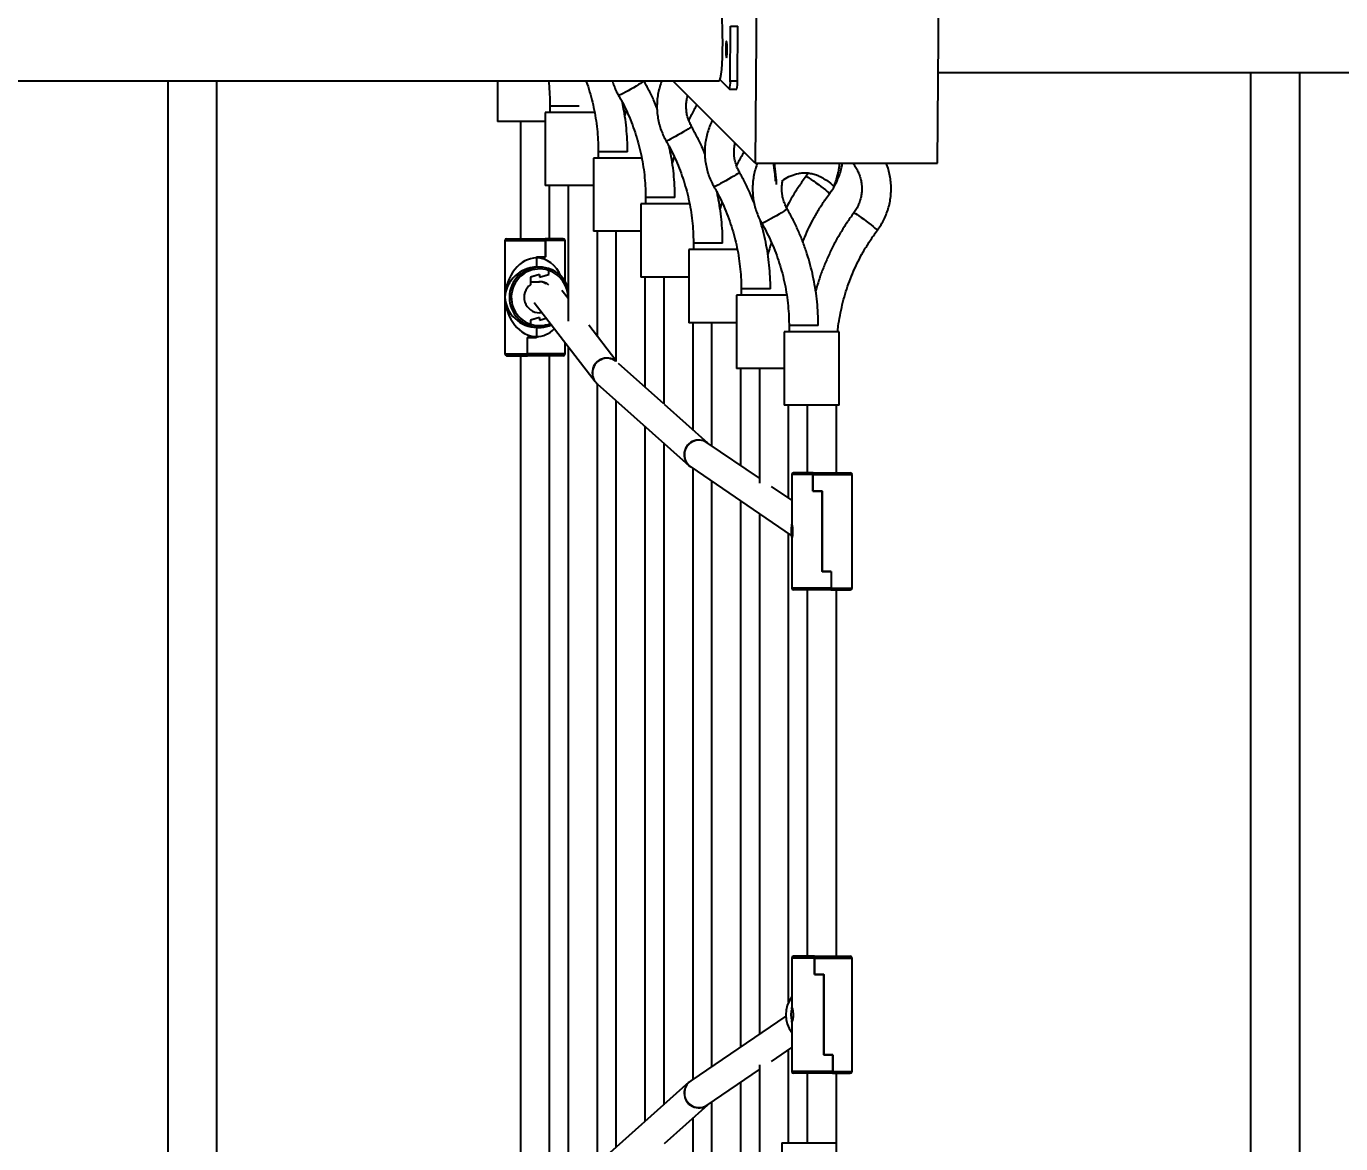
# Model space of a CAD drawing. Header units: millimetres. Extents: x -5052 to 3913, y -2721 to 2583.
# Drawn here: x 942 to 1661, y -195 to 416 of the extents above; entities that cross this region are included whole.
import ezdxf

# ---------------------------------------------------------------- set-up
doc = ezdxf.new("R2010")
doc.units = ezdxf.units.MM
for name, color, linetype in [('DIKOM_ОБЪЕКТ', 7, 'Continuous'), ('DIKOM_РАЗМЕР_ЗОНА', 7, 'Continuous'), ('DIKOM_РАЗМЕР_ОБЪЕКТА', 7, 'Continuous')]:
    doc.layers.add(name, color=color, linetype=linetype)
doc.styles.add('style1', font='arial.ttf', dxfattribs={"width": 0.8})
doc.dimstyles.new('1-50', dxfattribs={"dimtxt": 300, "dimasz": 200, "dimexe": 100, "dimexo": 0, "dimgap": 100, "dimtad": 1, "dimdec": 0, "dimtxsty": 'style1', "dimcen": 0, "dimclrd": 7, "dimclre": 7, "dimadec": 1, "dimazin": 2, "dimtfac": 1, "dimtdec": 0, "dimtmove": 0, "dimatfit": 3, "dimfxl": 0, "dimlwd": 25, "dimlwe": 18, "dimarcsym": 0})

# ---------------------------------------------------------------- blocks, each defined once
blk = doc.blocks.new('*D2')
at = {"layer": 'Defpoints', "color": 0, "transparency": 16777216}
for p in [(455.84, 1082.67), (2412.71, -630.26), (3072.2, -630.26)]:
    blk.add_point(p, dxfattribs=at)
at = {"layer": 'DIKOM_РАЗМЕР_ОБЪЕКТА', "color": 7, "lineweight": 18, "transparency": 16777216}
for p, q in [((455.84, 1082.67), (3172.2, 1082.67)), ((2412.71, -630.26), (3172.2, -630.26))]:
    blk.add_line(p, q, dxfattribs=at)
at = {"layer": 'DIKOM_РАЗМЕР_ОБЪЕКТА', "color": 7, "lineweight": 25, "transparency": 16777216}
blk.add_line((3072.2, 882.67), (3072.2, -430.26), dxfattribs=at)
at = {"layer": 'DIKOM_РАЗМЕР_ОБЪЕКТА', "color": 7, "transparency": 16777216}
for points in [[(3038.87, 882.67), (3105.54, 882.67), (3072.2, 1082.67)], [(3038.87, -430.26), (3105.54, -430.26), (3072.2, -630.26)]]:
    blk.add_solid(points, dxfattribs=at)
at = {"layer": 'DIKOM_РАЗМЕР_ОБЪЕКТА', "color": 0, "transparency": 16777216, "insert": (2819.03, 226.21), "char_height": 300, "attachment_point": 5, "rotation": 90, "style": 'style1'}
blk.add_mtext('1700', dxfattribs=at)
blk = doc.blocks.new('*D3')
at = {"layer": 'Defpoints', "color": 0, "transparency": 16777216}
for p in [(-4246.91, 762.04), (3912.71, 255.47), (3912.71, -2621.25)]:
    blk.add_point(p, dxfattribs=at)
at = {"layer": 'DIKOM_РАЗМЕР_ЗОНА', "color": 7, "lineweight": 18, "transparency": 16777216}
for p, q in [((-4246.91, 762.04), (-4246.91, -2721.25)), ((3912.71, 255.47), (3912.71, -2721.25))]:
    blk.add_line(p, q, dxfattribs=at)
at = {"layer": 'DIKOM_РАЗМЕР_ЗОНА', "color": 7, "lineweight": 25, "transparency": 16777216}
blk.add_line((-4046.91, -2621.25), (3712.71, -2621.25), dxfattribs=at)
at = {"layer": 'DIKOM_РАЗМЕР_ЗОНА', "color": 7, "transparency": 16777216}
for points in [[(-4046.91, -2587.91), (-4046.91, -2654.58), (-4246.91, -2621.25)], [(3712.71, -2587.91), (3712.71, -2654.58), (3912.71, -2621.25)]]:
    blk.add_solid(points, dxfattribs=at)
at = {"layer": 'DIKOM_РАЗМЕР_ЗОНА', "color": 0, "transparency": 16777216, "insert": (-167.1, -2368.08), "char_height": 300, "attachment_point": 5, "style": 'style1'}
blk.add_mtext('8160', dxfattribs=at)

msp = doc.modelspace()

# ---------------------------------------------------------------- linework, layer by layer
at = {"layer": 'DIKOM_ОБЪЕКТ'}
for p, q in [((1341.49, 440.96), (1340.73, 341.34)), ((1440.35, 341.34), (1441.11, 440.96)), ((1327.03, 386.3), (1327.26, 416.19)), ((1327.26, 416.19), (1331.24, 416.19)), ((1331.01, 386.3), (1331.24, 416.19)), ((1440.73, 390.87), (1638.53, 390.87)), ((1611.63, 390.87), (1611.63, -376.13)), ((1638.53, 390.87), (1911.63, 390.87)), ((1638.53, -376.13), (1638.53, 390.87)), ((746.35, 386.37), (1046.35, 386.37)), ((1019.45, 386.37), (1019.45, -371.63)), ((1046.35, 386.37), (1321.06, 386.37)), ((1046.35, -371.63), (1046.35, 386.37)), ((1199.71, 386.37), (1199.71, 364.08)), ((1340.73, 341.34), (1295.7, 386.37)), ((1321.47, 386.88), (1326.56, 381.76)), ((1326.59, 381.74), (1330.58, 381.74)), ((1327.03, 386.3), (1331.01, 386.3)), ((1225.86, 369.08), (1225.86, 329.08)), ((1252.94, 369.08), (1225.86, 369.08)), ((1228.44, 372.54), (1228.44, 369.08)), ((1244.44, 372.54), (1228.44, 372.54)), ((1270.14, 370.26), (1269.32, 367.44)), ((1225.86, 364.08), (1199.71, 364.08)), ((1212.25, 364.08), (1212.25, 300)), ((1254.87, 347.54), (1254.87, 344.08)), ((1270.87, 347.54), (1254.87, 347.54)), ((1252.17, 344.08), (1252.17, 304.08)), ((1278.69, 344.08), (1252.17, 344.08)), ((1296.35, 345), (1295.31, 341.52)), ((1340.73, 341.34), (1440.35, 341.34)), ((1351.46, 337.53), (1351.22, 337.75)), ((1252.17, 329.08), (1225.86, 329.08)), ((1228.25, 300), (1228.25, 329.08)), ((1238.4, 329.08), (1238.4, 255.03)), ((1278.17, 319.08), (1278.17, 279.08)), ((1304.89, 319.08), (1278.17, 319.08)), ((1280.76, 322.54), (1280.76, 319.08)), ((1296.76, 322.54), (1280.76, 322.54)), ((1322.51, 319.98), (1321.44, 316.43)), ((1339.6, 320.74), (1339.78, 321.21)), ((1278.17, 304.08), (1252.17, 304.08)), ((1254.4, 246.55), (1254.4, 304.08)), ((1264.54, 304.08), (1264.54, 232.87)), ((1203.75, 299), (1203.75, 237)), ((1203.75, 299), (1225.92, 299)), ((1204.75, 300), (1225.87, 300)), ((1225.97, 300), (1225.87, 300)), ((1225.92, 299), (1225.92, 290.1)), ((1235.75, 300), (1225.97, 300)), ((1226.02, 290), (1226.02, 299)), ((1236.75, 299), (1226.02, 299)), ((1236.75, 276.69), (1236.75, 299)), ((1306.88, 297.54), (1306.88, 294.08)), ((1322.88, 297.54), (1306.88, 297.54)), ((1221.06, 290.1), (1225.92, 290.1)), ((1221.06, 289.5), (1221.06, 290.1)), ((1221.06, 290), (1221.06, 289.5)), ((1221.06, 290), (1226.02, 290)), ((1225.86, 290), (1225.86, 290.1)), ((1304.3, 294.08), (1304.3, 254.08)), ((1331.04, 294.08), (1304.3, 294.08)), ((1216.32, 283.73), (1216.81, 283.73)), ((1217.05, 283.81), (1216.58, 283.81)), ((1216.58, 283.73), (1216.58, 283.81)), ((1217.05, 283.8), (1217.05, 283.81)), ((1222.79, 280.5), (1217.79, 279)), ((1222.79, 280.5), (1217.89, 279.03)), ((1221.31, 284.5), (1221.32, 284.5)), ((1221.79, 284.5), (1221.32, 284.5)), ((1221.79, 284.5), (1222.29, 284.5)), ((1221.8, 284.5), (1222.3, 284.5)), ((1222.74, 284.5), (1222.3, 284.5)), ((1222.79, 280.5), (1222.79, 279)), ((1222.79, 279), (1227.78, 280.5)), ((1222.79, 279), (1227.68, 280.47)), ((1227.73, 283.73), (1227.64, 283.73)), ((1227.68, 282.71), (1227.68, 280.47)), ((1227.68, 280.5), (1227.78, 280.5)), ((1227.78, 280.5), (1227.78, 282.68)), ((1217.79, 279), (1217.79, 274.88)), ((1217.79, 276.5), (1217.89, 276.5)), ((1217.89, 276.5), (1217.89, 279.03)), ((1217.89, 276.5), (1222.79, 276.5)), ((1304.3, 279.08), (1278.17, 279.08)), ((1280.54, 218.76), (1280.54, 279.08)), ((1290.69, 279.08), (1290.69, 209.71)), ((1238.4, 267.32), (1234.98, 271.75)), ((1330.45, 269.08), (1330.45, 229.08)), ((1357.99, 269.08), (1330.45, 269.08)), ((1333.02, 272.54), (1333.02, 269.08)), ((1349.02, 272.54), (1333.02, 272.54)), ((1219.85, 265.17), (1253.2, 221.89)), ((1224.22, 259.5), (1222.79, 259.5)), ((1217.74, 252.28), (1217.3, 252.28)), ((1217.4, 252.25), (1217.4, 252.28)), ((1217.4, 252.25), (1217.84, 252.25)), ((1222.79, 257), (1217.79, 255.5)), ((1217.79, 255.5), (1217.79, 253.33)), ((1222.79, 257), (1217.89, 255.53)), ((1217.89, 253.3), (1217.89, 255.53)), ((1222.79, 257), (1222.79, 255.5)), ((1222.79, 255.5), (1226.45, 256.61)), ((1264.54, 233.39), (1249.65, 252.71)), ((1330.45, 254.08), (1304.3, 254.08)), ((1306.69, 195.45), (1306.69, 254.08)), ((1316.84, 254.08), (1316.84, 186.84)), ((1359.17, 252.54), (1359.17, 249.08)), ((1375.17, 252.54), (1359.17, 252.54)), ((1221.06, 246), (1216.03, 246)), ((1216.03, 246), (1216.03, 237)), ((1216.03, 245.9), (1216.13, 245.9)), ((1216.13, 237), (1216.13, 245.9)), ((1221.06, 245.9), (1216.13, 245.9)), ((1220.79, 246), (1220.79, 245.9)), ((1220.87, 246), (1220.87, 245.9)), ((1221.06, 246.5), (1221.06, 245.9)), ((1221.06, 246), (1221.06, 246.5)), ((1221.31, 251.5), (1221.32, 251.5)), ((1221.32, 251.5), (1221.79, 251.5)), ((1221.79, 251.5), (1222.29, 251.5)), ((1221.8, 251.5), (1222.3, 251.5)), ((1222.3, 251.5), (1222.74, 251.5)), ((1356.6, 249.08), (1356.6, 209.08)), ((1386.6, 249.08), (1356.6, 249.08)), ((1386.6, 209.08), (1386.6, 249.08)), ((1236.75, 237), (1236.75, 243.24)), ((1238.4, 241.1), (1238.4, -226.37)), ((1203.75, 237), (1216.03, 237)), ((1204.75, 236), (1215.98, 236)), ((1212.25, 236), (1212.25, -221.26)), ((1215.98, 236), (1216.08, 236)), ((1235.75, 236), (1216.08, 236)), ((1236.75, 237), (1216.13, 237)), ((1228.25, -221.26), (1228.25, 236)), ((1290.69, 209.71), (1266.01, 231.71)), ((1356.6, 229.08), (1330.45, 229.08)), ((1332.84, 175.94), (1332.84, 229.08)), ((1342.98, 229.08), (1342.98, 166.45)), ((1254.29, 220.72), (1304.47, 175.99)), ((1254.4, -205.89), (1254.4, 220.63)), ((1264.54, 211.58), (1264.54, -196.85)), ((1314.77, 188.24), (1291, 209.43)), ((1386.6, 209.08), (1356.6, 209.08)), ((1358.98, 158.14), (1358.98, 209.08)), ((1369.13, 209.08), (1369.13, 172.03)), ((1385.13, 172.03), (1385.13, 209.08)), ((1280.54, -182.58), (1280.54, 197.32)), ((1290.69, 188.28), (1290.69, -173.54)), ((1342.98, 169.04), (1314.4, 188.5)), ((1304.47, 175.99), (1305.4, 175.27)), ((1305.4, 175.27), (1360.43, 137.8)), ((1306.69, -159.65), (1306.69, 174.39)), ((1316.84, 167.48), (1316.84, -152.74)), ((1360.63, 171.03), (1360.63, 144.01)), ((1372.24, 171.03), (1360.63, 171.03)), ((1372.23, 172.03), (1361.63, 172.03)), ((1372.32, 172.03), (1372.23, 172.03)), ((1372.24, 162.03), (1372.24, 171.03)), ((1372.33, 172.03), (1372.32, 172.03)), ((1372.33, 172.03), (1392.63, 172.03)), ((1372.34, 162.13), (1372.34, 171.03)), ((1372.34, 171.03), (1393.63, 171.03)), ((1393.63, 109.03), (1393.63, 171.03)), ((1360.63, 157.02), (1349.61, 164.53)), ((1372.24, 162.03), (1377.25, 162.03)), ((1372.34, 162.13), (1372.32, 162.13)), ((1372.34, 162.13), (1377.25, 162.13)), ((1377.21, 162.03), (1377.21, 162.13)), ((1377.22, 162.03), (1377.22, 162.13)), ((1377.25, 118.03), (1377.25, 162.13)), ((1377.25, 162.03), (1377.25, 117.93)), ((1332.84, -141.85), (1332.84, 156.59)), ((1342.98, 149.68), (1342.98, -134.94)), ((1358.98, -117.4), (1358.98, 138.79)), ((1360.8, 143.2), (1360.79, 142.47)), ((1360.79, 137.6), (1360.8, 136.86)), ((1360.63, 136.09), (1360.63, 109.03)), ((1382.24, 118.03), (1377.25, 118.03)), ((1382.14, 117.93), (1377.25, 117.93)), ((1382.14, 117.93), (1382.14, 109.03)), ((1382.22, 118.03), (1382.22, 108.03)), ((1382.24, 118.03), (1382.24, 109.03)), ((1382.14, 109.03), (1360.63, 109.03)), ((1382.13, 108.03), (1361.63, 108.03)), ((1369.13, 108.03), (1369.13, -92.31)), ((1382.13, 108.03), (1382.22, 108.03)), ((1382.22, 108.03), (1382.23, 108.03)), ((1382.23, 108.03), (1392.63, 108.03)), ((1382.24, 109.03), (1393.63, 109.03)), ((1385.13, -92.31), (1385.13, 108.03)), ((1360.63, -93.31), (1360.63, -120.46)), ((1373.14, -93.31), (1360.63, -93.31)), ((1373.07, -92.31), (1361.63, -92.31)), ((1373.17, -92.31), (1373.07, -92.31)), ((1373.14, -102.31), (1373.14, -93.31)), ((1373.17, -92.31), (1392.63, -92.31)), ((1373.24, -102.21), (1373.24, -93.31)), ((1373.24, -93.31), (1393.63, -93.31)), ((1393.63, -155.31), (1393.63, -93.31)), ((1373.24, -102.21), (1373.14, -102.21)), ((1373.14, -102.31), (1378.18, -102.31)), ((1373.24, -102.21), (1378.18, -102.21)), ((1377.83, -102.31), (1377.83, -102.21)), ((1377.92, -102.31), (1377.92, -102.21)), ((1378.18, -146.31), (1378.18, -102.21)), ((1378.18, -102.31), (1378.18, -146.41)), ((1360.69, -121.14), (1360.64, -121.88)), ((1357.48, -125.07), (1305.4, -160.53)), ((1360.63, -128.14), (1360.63, -155.31)), ((1360.64, -126.75), (1360.69, -127.49)), ((1349.61, -149.79), (1360.63, -142.28)), ((1358.98, -194.35), (1358.98, -143.41)), ((1383.12, -146.31), (1378.18, -146.31)), ((1383.02, -146.41), (1378.18, -146.41)), ((1382.91, -146.31), (1382.91, -146.41)), ((1383.02, -146.41), (1383.02, -155.31)), ((1383.12, -146.31), (1383.12, -155.31)), ((1314.4, -173.76), (1342.98, -154.3)), ((1342.98, -151.71), (1342.98, -214.35)), ((1383.02, -155.31), (1360.63, -155.31)), ((1382.95, -156.31), (1361.63, -156.31)), ((1369.13, -156.31), (1369.13, -194.35)), ((1382.95, -156.31), (1383.05, -156.31)), ((1383.05, -156.31), (1392.63, -156.31)), ((1383.12, -155.31), (1393.63, -155.31)), ((1385.13, -194.35), (1385.13, -156.31)), ((1304.47, -161.25), (1254.29, -205.99)), ((1305.4, -160.53), (1304.47, -161.25)), ((1332.84, -214.35), (1332.84, -161.21)), ((1316.84, -172.1), (1316.84, -239.35)), ((1291, -194.69), (1314.77, -173.51)), ((1306.69, -239.35), (1306.69, -180.71)), ((1355.19, -194.35), (1355.19, -234.35)), ((1355.19, -194.35), (1385.19, -194.35)), ((1385.19, -226.97), (1385.19, -194.35))]:
    msp.add_line(p, q, dxfattribs=at)
at = {"layer": 'DIKOM_ОБЪЕКТ', "flags": 128}
for points in [[(1324.94, 398.95), (1325.05, 399.02), (1325.15, 399.45), (1325.24, 400.2), (1325.31, 401.21), (1325.35, 402.4), (1325.36, 403.68), (1325.34, 404.94), (1325.29, 406.07), (1325.21, 406.99), (1325.11, 407.62), (1325.01, 407.91), (1324.89, 407.84), (1324.79, 407.42), (1324.7, 406.67), (1324.63, 405.65), (1324.59, 404.46), (1324.58, 403.18), (1324.6, 401.93), (1324.65, 400.79), (1324.73, 399.87), (1324.83, 399.24), (1324.94, 398.95)], [(1279.8, 386.37), (1279.78, 386.3), (1279.49, 386.02), (1278.89, 385.58), (1278.01, 384.99), (1276.89, 384.27), (1275.57, 383.47), (1274.14, 382.62), (1272.64, 381.76), (1271.15, 380.92), (1269.74, 380.16), (1268.48, 379.5), (1267.42, 378.98), (1266.62, 378.62), (1266.11, 378.43), (1265.91, 378.43)], [(1305.88, 361.38), (1305.83, 361.3), (1305.5, 361.02), (1304.86, 360.58), (1303.94, 359.99), (1302.79, 359.27), (1301.46, 358.47), (1300.01, 357.62), (1298.51, 356.76), (1297.03, 355.92), (1295.64, 355.16), (1294.4, 354.5), (1293.38, 353.98), (1292.61, 353.62), (1292.15, 353.43), (1292, 353.42)], [(1332.02, 336.38), (1331.98, 336.3), (1331.65, 336.02), (1331, 335.58), (1330.09, 334.99), (1328.94, 334.27), (1327.6, 333.47), (1326.15, 332.62), (1324.65, 331.76), (1323.18, 330.92), (1321.78, 330.16), (1320.55, 329.5), (1319.52, 328.98), (1318.76, 328.62), (1318.29, 328.43), (1318.14, 328.42)], [(1368.48, 334.16), (1368.52, 334.17), (1368.82, 334.06), (1369.4, 333.73), (1370.24, 333.19), (1371.3, 332.48), (1372.52, 331.62), (1373.86, 330.65), (1375.24, 329.63), (1376.61, 328.59), (1377.9, 327.59), (1379.05, 326.68), (1380, 325.88), (1380.72, 325.26), (1381.16, 324.82), (1381.31, 324.6), (1381.3, 324.58)], [(1358.17, 316.38), (1358.13, 316.3), (1357.79, 316.02), (1357.15, 315.58), (1356.23, 314.99), (1355.08, 314.27), (1353.75, 313.47), (1352.3, 312.62), (1350.8, 311.76), (1349.32, 310.92), (1347.93, 310.16), (1346.7, 309.5), (1345.67, 308.98), (1344.91, 308.62), (1344.44, 308.43), (1344.29, 308.42)], [(1394.63, 314.16), (1394.66, 314.17), (1394.96, 314.06), (1395.55, 313.73), (1396.39, 313.19), (1397.44, 312.48), (1398.67, 311.62), (1400.01, 310.65), (1401.39, 309.63), (1402.76, 308.59), (1404.05, 307.59), (1405.2, 306.68), (1406.15, 305.88), (1406.86, 305.26), (1407.3, 304.82), (1407.45, 304.6), (1407.45, 304.58)]]:
    msp.add_lwpolyline(points, dxfattribs=at)
at = {"layer": 'DIKOM_ОБЪЕКТ'}
for centre, radius, start, end in [((1316.69, 385.08), 10.41, 341.39325, 6.73705), ((1318.79, 385.16), 12.28, 343.80816, 5.32043), ((1204.75, 299), 1, 90, 180), ((1235.75, 299), 1, 0, 90), ((1246.66, 288.26), 25.63, 177.21247, 188.42199), ((1222.75, 268), 16.5, 72.78833, 252.33626), ((1222.8, 268), 15.5, 71.63632, 251.15707), ((1221.31, 268.04), 16.46, 90.00074, 107.6601), ((1221.32, 268.04), 16.46, 89.99997, 106.75112), ((1221.8, 268.04), 16.46, 90.00074, 107.6601), ((1221.79, 268.04), 16.46, 89.99997, 106.75112), ((1222.72, 268.02), 16.49, 18.1017, 72.32341), ((1222.77, 268.01), 15.5, 358.10638, 71.13099), ((1222.8, 268.01), 8.5, 126.05837, 269.93412), ((1222.29, 268.02), 8.48, 60.85389, 90), ((1222.78, 268.02), 8.49, 53.28633, 89.99152), ((1222.29, 267.97), 16.46, 252.33939, 269.99977), ((1222.3, 267.97), 16.46, 252.70432, 269.99939), ((1222.74, 267.97), 16.46, 252.70504, 293.58394), ((1222.79, 267.97), 15.46, 251.55, 292.50343), ((1246.66, 247.75), 25.63, 171.57805, 182.78749), ((1204.75, 237), 1, 180, 270), ((1235.75, 237), 1, 270, 0), ((1259.56, 226.74), 8.01, 51.54947, 178.69119), ((1259.65, 226.66), 8.01, 52.30922, 178.80182), ((1259.49, 226.74), 7.94, 178.66115, 217.88439), ((1259.57, 226.64), 7.93, 178.64204, 228.24047), ((1309.83, 181.93), 8.01, 53.65047, 178.79801), ((1309.95, 181.85), 8, 56.18015, 178.93173), ((1309.74, 181.9), 7.92, 178.59243, 229.28353), ((1309.85, 181.8), 7.91, 178.56907, 235.6787), ((1361.63, 171.03), 1, 90, 180), ((1392.63, 171.03), 1, 0, 90), ((1376.78, 140.03), 16.5, 168.15495, 192.51227), ((1361.63, 109.03), 1, 180, 270), ((1392.63, 109.03), 1, 270, 0), ((1361.63, -93.31), 1, 90, 180), ((1392.63, -93.31), 1, 0, 90), ((1373.99, -124.31), 16.53, 143.94932, 216.05068), ((1361.63, -155.31), 1, 180, 270), ((1392.63, -155.31), 1, 270, 0), ((1309.75, -167.17), 7.93, 131.70055, 181.36626), ((1309.86, -167.07), 7.91, 124.33457, 181.41766), ((1309.83, -167.2), 8, 181.15571, 306.39581), ((1309.95, -167.11), 8, 181.06827, 303.81985)]:
    msp.add_arc(centre, radius, start, end, dxfattribs=at)
for centre, major_axis, ratio, start_param, end_param in [((1321.06, 407.37), (0, 21), 0.087489, 4.712389, 6.283185), ((1321.06, 407.37), (0, 21), 0.087489, 3.141593, 4.712389), ((1220.25, 268), (1.95, 21.45), 0.763883, 0.069495, 1.640292), ((1220.25, 268), (1.95, 21.45), 0.763883, 5.34035, 6.352681), ((1220.25, 268), (12.12, 11.96), 0.93785, 0.759916, 2.330712), ((1220.25, 268), (12.12, -11.96), 0.93785, 3.952473, 5.52327), ((1220.25, 268), (-1.95, 21.45), 0.763883, 1.501301, 3.072097), ((1220.25, 268), (-1.95, 21.45), 0.763883, 3.072097, 3.721478), ((1377.13, 140.03), (11.73, -11.71), 0.990921, 3.758222, 3.78248)]:
    msp.add_ellipse(centre, major_axis=major_axis, ratio=ratio, start_param=start_param, end_param=end_param, dxfattribs=at)
for points, knots in [([(1227.58, 386.37), (1227.58, 386.36), (1227.86, 384.4), (1228.19, 380.44), (1228.42, 375.82), (1228.43, 373.19), (1228.44, 372.54)], [0, 0, 0, 0, 0.0010942, 0.4299592, 0.858821, 1, 1, 1, 1]), ([(1248.12, 386.37), (1248.34, 385.77), (1249.26, 383.33), (1250.57, 378.93), (1252.05, 373.19), (1253.21, 367.36), (1254.08, 361.49), (1254.64, 355.57), (1254.85, 350.91), (1254.86, 348.23), (1254.87, 347.54)], [0, 0, 0, 0, 0.048297, 0.198134, 0.347955, 0.497763, 0.647561, 0.797349, 0.947129, 1, 1, 1, 1]), ([(1262.52, 386.37), (1262.83, 385.39), (1263.5, 383.31), (1264.68, 380.68), (1265.58, 379.05), (1265.91, 378.43)], [0, 0, 0, 0, 0.35545, 0.75584, 1, 1, 1, 1]), ([(1286.97, 371.66), (1286.48, 372.86), (1285.18, 376.02), (1282.8, 380.94), (1280.79, 384.59), (1279.8, 386.37)], [0, 0, 0, 0, 0.23817, 0.625921, 1, 1, 1, 1]), ([(1289.65, 386.37), (1289.54, 386.11), (1288.97, 384.8), (1288.23, 382.31), (1287.46, 378.93), (1287.03, 375.49), (1286.9, 372.02), (1287.09, 368.56), (1287.59, 365.12), (1288.41, 361.75), (1289.53, 358.46), (1290.75, 355.69), (1291.65, 354.05), (1292, 353.42)], [0, 0, 0, 0, 0.024307, 0.125706, 0.227111, 0.328522, 0.429938, 0.531357, 0.632778, 0.734198, 0.835615, 0.937031, 1, 1, 1, 1]), ([(1265.91, 378.43), (1266.41, 377.55), (1267.87, 374.95), (1270.09, 370.51), (1272.48, 365.07), (1274.58, 359.5), (1276.38, 353.84), (1277.88, 348.08), (1279.07, 342.25), (1279.96, 336.37), (1280.53, 330.45), (1280.74, 325.83), (1280.75, 323.19), (1280.76, 322.54)], [0, 0, 0, 0, 0.0516801, 0.1533091, 0.2549437, 0.3565756, 0.4582054, 0.559833, 0.6614569, 0.76308, 0.8647013, 0.9663215, 1, 1, 1, 1]), ([(1270.87, 347.54), (1270.86, 348.69), (1270.83, 351.96), (1270.55, 357.34), (1269.92, 363.68), (1269.11, 369.38), (1268.37, 372.94), (1268.06, 374.42)], [0, 0, 0, 0, 0.127264, 0.362136, 0.597027, 0.831916, 1, 1, 1, 1]), ([(1305.88, 361.38), (1305.69, 361.73), (1305.07, 362.84), (1304.23, 364.83), (1303.47, 367.35), (1303.03, 369.96), (1302.9, 372.6), (1303.1, 375.22), (1303.41, 377.13), (1303.73, 378.13), (1303.78, 378.29)], [0, 0, 0, 0, 0.067892, 0.21846, 0.369073, 0.519653, 0.670208, 0.820753, 0.971292, 1, 1, 1, 1]), ([(1308.86, 373.21), (1308.34, 372.35), (1306.73, 369.68), (1305.21, 366.89), (1304.28, 364.93), (1304.26, 364.88)], [0, 0, 0, 0, 0.315946, 0.983187, 1, 1, 1, 1]), ([(1313.13, 346.52), (1312.61, 347.77), (1311.29, 350.98), (1308.89, 355.95), (1306.87, 359.59), (1305.88, 361.38)], [0, 0, 0, 0, 0.244703, 0.628711, 1, 1, 1, 1]), ([(1317.33, 364.74), (1317.16, 364.43), (1316.43, 363.1), (1315.43, 360.62), (1314.36, 357.32), (1313.62, 353.93), (1313.17, 350.49), (1313.05, 347.02), (1313.24, 343.56), (1313.74, 340.12), (1314.55, 336.75), (1315.67, 333.47), (1316.89, 330.69), (1317.8, 329.05), (1318.14, 328.42)], [0, 0, 0, 0, 0.028394, 0.119856, 0.211323, 0.302798, 0.394278, 0.485762, 0.577249, 0.668737, 0.760226, 0.851713, 0.943194, 1, 1, 1, 1]), ([(1292, 353.42), (1292.49, 352.54), (1293.96, 349.94), (1296.19, 345.5), (1298.58, 340.06), (1300.68, 334.49), (1302.49, 328.83), (1303.99, 323.07), (1305.19, 317.24), (1306.08, 311.36), (1306.65, 305.44), (1306.86, 300.82), (1306.87, 298.19), (1306.88, 297.54)], [0, 0, 0, 0, 0.0516822, 0.1533315, 0.2549869, 0.356642, 0.4582942, 0.5599453, 0.6615954, 0.7632433, 0.8648917, 0.9665383, 1, 1, 1, 1]), ([(1332.02, 336.38), (1331.83, 336.73), (1331.22, 337.84), (1330.37, 339.83), (1329.62, 342.35), (1329.18, 344.96), (1329.05, 347.59), (1329.2, 350.09), (1329.54, 351.66), (1329.7, 352.37)], [0, 0, 0, 0, 0.071756, 0.230915, 0.390111, 0.549276, 0.708414, 0.867541, 1, 1, 1, 1]), ([(1296.76, 322.54), (1296.75, 323.69), (1296.72, 326.96), (1296.43, 332.34), (1295.79, 338.67), (1294.9, 344.67), (1294.08, 348.52), (1293.71, 350.3)], [0, 0, 0, 0, 0.123386, 0.350584, 0.577798, 0.805011, 1, 1, 1, 1]), ([(1334.6, 347.47), (1334.24, 346.86), (1332.77, 344.44), (1331.39, 341.88), (1330.45, 339.9), (1330.42, 339.84)], [0, 0, 0, 0, 0.244729, 0.974894, 1, 1, 1, 1]), ([(1341.93, 341.34), (1341.82, 341.09), (1341.26, 339.79), (1340.53, 337.31), (1339.76, 333.93), (1339.32, 330.49), (1339.19, 327.02), (1339.38, 323.56), (1339.89, 320.12), (1340.7, 316.75), (1341.82, 313.46), (1343.04, 310.69), (1343.94, 309.05), (1344.29, 308.42)], [0, 0, 0, 0, 0.023265, 0.12477, 0.226283, 0.327804, 0.429328, 0.530856, 0.632385, 0.733915, 0.83544, 0.936964, 1, 1, 1, 1]), ([(1351.22, 337.75), (1351.21, 337.83), (1351.15, 338.22), (1351.03, 339.25), (1350.9, 340.39), (1350.88, 341.19), (1350.88, 341.34)], [0, 0, 0, 0, 0.069107, 0.345936, 0.884262, 1, 1, 1, 1]), ([(1351.13, 341.34), (1351.15, 340.73), (1351.21, 339.42), (1351.37, 338.19), (1351.46, 337.53)], [0, 0, 0, 0, 0.458549, 1, 1, 1, 1]), ([(1381.3, 324.58), (1381.7, 325.13), (1382.78, 326.62), (1384.31, 329.19), (1385.83, 332.31), (1387.04, 335.56), (1387.91, 338.58), (1388.23, 340.53), (1388.36, 341.34)], [0, 0, 0, 0, 0.111517, 0.300101, 0.488742, 0.677394, 0.866064, 1, 1, 1, 1]), ([(1386.41, 337.53), (1386.54, 338.17), (1386.78, 339.39), (1386.87, 340.71), (1386.91, 341.34)], [0, 0, 0, 0, 0.524144, 1, 1, 1, 1]), ([(1393.99, 341.34), (1394.34, 340.92), (1395.25, 339.82), (1396.43, 337.84), (1397.55, 335.45), (1398.36, 332.94), (1398.87, 330.35), (1399.07, 327.71), (1398.95, 325.08), (1398.52, 322.47), (1397.79, 319.94), (1396.75, 317.51), (1395.66, 315.59), (1394.89, 314.52), (1394.63, 314.16)], [0, 0, 0, 0, 0.055848, 0.145765, 0.235648, 0.325511, 0.41535, 0.505175, 0.59499, 0.684803, 0.774618, 0.864442, 0.954285, 1, 1, 1, 1]), ([(1407.45, 304.58), (1407.85, 305.13), (1408.92, 306.62), (1410.46, 309.19), (1411.97, 312.31), (1413.2, 315.56), (1414.12, 318.9), (1414.73, 322.32), (1415.04, 325.77), (1415.02, 329.24), (1414.7, 332.7), (1414.05, 336.11), (1413.26, 339), (1412.58, 340.7), (1412.32, 341.34)], [0, 0, 0, 0, 0.052865, 0.14227, 0.231701, 0.32114, 0.410583, 0.500034, 0.589488, 0.678948, 0.768408, 0.85787, 0.94733, 1, 1, 1, 1]), ([(1340.05, 319.68), (1339.28, 321.55), (1337.72, 325.37), (1335.04, 330.95), (1333.02, 334.59), (1332.02, 336.38)], [0, 0, 0, 0, 0.325796, 0.668574, 1, 1, 1, 1]), ([(1351.83, 331.42), (1351.83, 331.43), (1351.85, 331.66), (1351.81, 332.5), (1351.69, 334.14), (1351.47, 336.04), (1351.27, 337.42), (1351.22, 337.75)], [0, 0, 0, 0, 0.012713, 0.264045, 0.524648, 0.888477, 1, 1, 1, 1]), ([(1351.46, 337.53), (1351.52, 337.11), (1351.74, 335.48), (1351.97, 333.48), (1352.12, 331.69), (1352.16, 330.55), (1352.17, 329.84), (1352.13, 329.64), (1352.13, 329.61)], [0, 0, 0, 0, 0.1082991, 0.4197635, 0.5932205, 0.7706851, 0.9661111, 1, 1, 1, 1]), ([(1355.16, 331.49), (1355.54, 331.78), (1357.07, 332.97), (1360.12, 334.56), (1363.67, 335.72), (1366.7, 336.1), (1369.12, 336.08), (1371.64, 335.7), (1374.26, 334.91), (1376.99, 333.68), (1379.81, 331.94), (1381.98, 330.31), (1383.14, 329.2), (1383.41, 328.94)], [0, 0, 0, 0, 0.045429, 0.185154, 0.327986, 0.401818, 0.47845, 0.559304, 0.646138, 0.74099, 0.84608, 0.963723, 1, 1, 1, 1]), ([(1358.17, 316.38), (1357.98, 316.73), (1357.36, 317.84), (1356.52, 319.83), (1355.77, 322.35), (1355.32, 324.96), (1355.2, 327.59), (1355.33, 329.94), (1355.64, 331.37), (1355.76, 331.94)], [0, 0, 0, 0, 0.073709, 0.237189, 0.400719, 0.564213, 0.72768, 0.891133, 1, 1, 1, 1]), ([(1368.48, 334.16), (1367.8, 333.23), (1365.87, 330.6), (1362.89, 326.11), (1359.99, 321.35), (1358.39, 318.3), (1357.77, 317.12)], [0, 0, 0, 0, 0.171301, 0.486571, 0.801867, 1, 1, 1, 1]), ([(1369.64, 335.94), (1369.52, 335.71), (1369.17, 335.08), (1368.75, 334.52), (1368.48, 334.16)], [0, 0, 0, 0, 0.3707, 1, 1, 1, 1]), ([(1383.46, 328.99), (1383.47, 328.98), (1383.55, 328.86), (1383.8, 329.2), (1384.18, 329.81), (1384.65, 330.99), (1385.18, 332.6), (1385.73, 334.6), (1386.14, 336.29), (1386.37, 337.32), (1386.41, 337.53)], [0, 0, 0, 0, 0.016046, 0.165032, 0.317396, 0.48345, 0.65533, 0.805095, 0.960712, 1, 1, 1, 1]), ([(1318.14, 328.42), (1318.64, 327.54), (1320.1, 324.94), (1322.33, 320.5), (1324.73, 315.06), (1326.83, 309.49), (1328.64, 303.83), (1330.14, 298.07), (1331.34, 292.24), (1332.22, 286.36), (1332.8, 280.44), (1333.01, 275.82), (1333.02, 273.19), (1333.02, 272.54)], [0, 0, 0, 0, 0.0516818, 0.1533299, 0.254987, 0.3566404, 0.458294, 0.5599447, 0.6615944, 0.763243, 0.864891, 0.9665383, 1, 1, 1, 1]), ([(1322.88, 297.54), (1322.87, 298.69), (1322.84, 301.96), (1322.55, 307.34), (1321.91, 313.67), (1321.01, 319.71), (1320.18, 323.6), (1319.8, 325.41)], [0, 0, 0, 0, 0.122906, 0.349165, 0.57544, 0.801714, 1, 1, 1, 1]), ([(1366.73, 298.26), (1367.06, 299.13), (1368.09, 301.85), (1370.14, 306.29), (1372.86, 311.58), (1375.87, 316.7), (1378.7, 321.03), (1380.59, 323.6), (1381.3, 324.58)], [0, 0, 0, 0, 0.0920675, 0.2889388, 0.4858129, 0.6826891, 0.8795722, 1, 1, 1, 1]), ([(1375.17, 252.54), (1375.16, 253.69), (1375.13, 256.96), (1374.84, 262.34), (1374.21, 268.67), (1373.25, 274.96), (1371.99, 281.2), (1370.41, 287.36), (1368.54, 293.44), (1366.37, 299.41), (1363.9, 305.27), (1361.19, 310.95), (1359.16, 314.59), (1358.17, 316.38)], [0, 0, 0, 0, 0.051682, 0.146825, 0.241974, 0.337123, 0.432272, 0.52742, 0.622568, 0.717714, 0.81286, 0.908007, 1, 1, 1, 1]), ([(1349.02, 272.54), (1349.01, 273.69), (1348.99, 276.96), (1348.7, 282.34), (1348.06, 288.67), (1347.11, 294.96), (1345.83, 301.19), (1344.57, 306.28), (1343.63, 309.26), (1343.33, 310.21)], [0, 0, 0, 0, 0.090314, 0.256573, 0.422844, 0.589115, 0.755384, 0.921653, 1, 1, 1, 1]), ([(1394.63, 314.16), (1393.95, 313.23), (1392.02, 310.6), (1389.03, 306.11), (1385.76, 300.67), (1382.76, 295.06), (1380.05, 289.31), (1377.62, 283.43), (1375.48, 277.48), (1374.31, 273.44), (1373.73, 271.43)], [0, 0, 0, 0, 0.072167, 0.204993, 0.337828, 0.470665, 0.603504, 0.736345, 0.869189, 1, 1, 1, 1]), ([(1344.29, 308.42), (1344.78, 307.54), (1346.25, 304.94), (1348.48, 300.5), (1350.88, 295.06), (1352.98, 289.49), (1354.78, 283.83), (1356.29, 278.07), (1357.48, 272.24), (1358.37, 266.36), (1358.94, 260.44), (1359.15, 255.82), (1359.17, 253.19), (1359.17, 252.54)], [0, 0, 0, 0, 0.051682, 0.153332, 0.254988, 0.356642, 0.458294, 0.559945, 0.661595, 0.763244, 0.864891, 0.966538, 1, 1, 1, 1]), ([(1385.78, 249.08), (1385.89, 250.14), (1386.19, 253.17), (1387.02, 258.12), (1388.26, 263.94), (1389.82, 269.68), (1391.68, 275.33), (1393.83, 280.87), (1396.28, 286.29), (1399.01, 291.58), (1402.01, 296.7), (1404.85, 301.03), (1406.73, 303.6), (1407.45, 304.58)], [0, 0, 0, 0, 0.052656, 0.151214, 0.249772, 0.348331, 0.44689, 0.545451, 0.644012, 0.742576, 0.841141, 0.939707, 1, 1, 1, 1]), ([(1225.92, 299), (1225.92, 299.1), (1225.92, 299.31), (1225.91, 299.59), (1225.9, 299.83), (1225.89, 299.98), (1225.87, 300), (1225.87, 300)], [0, 0, 0, 0, 0.181259, 0.381658, 0.586715, 0.80032, 1, 1, 1, 1]), ([(1226.02, 299), (1226.02, 299.02), (1226.02, 299.13), (1226.02, 299.36), (1226.01, 299.64), (1226, 299.86), (1225.98, 299.99), (1225.97, 300), (1225.97, 300)], [0, 0, 0, 0, 0.021115, 0.221047, 0.421383, 0.627511, 0.843105, 1, 1, 1, 1]), ([(1349.56, 297.91), (1349.51, 297.75), (1348.74, 295.62), (1348.14, 293.44), (1347.59, 291.43)], [0, 0, 0, 0, 0.075829, 1, 1, 1, 1]), ([(1227.68, 282.71), (1227.68, 282.81), (1227.68, 283.03), (1227.67, 283.35), (1227.66, 283.61), (1227.64, 283.74), (1227.63, 283.75), (1227.63, 283.76)], [0, 0, 0, 0, 0.187194, 0.418681, 0.642912, 0.856438, 1, 1, 1, 1]), ([(1227.78, 282.68), (1227.78, 282.76), (1227.78, 282.96), (1227.77, 283.27), (1227.76, 283.52), (1227.75, 283.67), (1227.74, 283.72), (1227.73, 283.73), (1227.73, 283.73)], [0, 0, 0, 0, 0.153144, 0.385817, 0.611829, 0.753397, 0.953713, 1, 1, 1, 1]), ([(1217.79, 253.33), (1217.79, 253.25), (1217.79, 253.04), (1217.78, 252.73), (1217.77, 252.49), (1217.76, 252.34), (1217.75, 252.28), (1217.74, 252.28), (1217.74, 252.28)], [0, 0, 0, 0, 0.1531361, 0.3858182, 0.6118312, 0.7533947, 0.953702, 1, 1, 1, 1]), ([(1217.89, 253.3), (1217.89, 253.2), (1217.89, 252.97), (1217.88, 252.66), (1217.87, 252.4), (1217.86, 252.27), (1217.85, 252.25), (1217.84, 252.25)], [0, 0, 0, 0, 0.1871838, 0.4186958, 0.6429136, 0.8564462, 1, 1, 1, 1]), ([(1216.03, 237), (1216.03, 236.99), (1216.03, 236.87), (1216.03, 236.65), (1216.02, 236.37), (1216.01, 236.15), (1215.99, 236.02), (1215.98, 236.01), (1215.98, 236)], [0, 0, 0, 0, 0.0211146, 0.221045, 0.4213798, 0.6275116, 0.8430792, 1, 1, 1, 1]), ([(1216.13, 237), (1216.13, 236.91), (1216.13, 236.7), (1216.12, 236.42), (1216.11, 236.18), (1216.1, 236.03), (1216.09, 236.01), (1216.08, 236)], [0, 0, 0, 0, 0.181261, 0.381668, 0.586705, 0.800313, 1, 1, 1, 1]), ([(1253.2, 221.89), (1253.5, 221.54), (1253.86, 221.12), (1254.23, 220.78), (1254.29, 220.72)], [0, 0, 0, 0, 0.845516, 1, 1, 1, 1]), ([(1372.23, 172.03), (1372.24, 172.02), (1372.24, 172.01), (1372.24, 171.87), (1372.24, 171.66), (1372.24, 171.39), (1372.24, 171.16), (1372.24, 171.04), (1372.24, 171.03)], [0, 0, 0, 0, 0.182529, 0.414841, 0.569223, 0.773902, 0.97882, 1, 1, 1, 1]), ([(1372.33, 172.03), (1372.33, 172.03), (1372.34, 172.03), (1372.34, 171.97), (1372.34, 171.78), (1372.34, 171.53), (1372.34, 171.27), (1372.34, 171.11), (1372.34, 171.03)], [0, 0, 0, 0, 0.026159, 0.258361, 0.48823, 0.709274, 0.843482, 1, 1, 1, 1]), ([(1360.8, 143.2), (1360.79, 143.24), (1360.73, 143.54), (1360.65, 143.92), (1360.62, 144.09), (1360.68, 143.88), (1360.83, 143.24), (1361.01, 142.24), (1361.14, 140.98), (1361.17, 139.62), (1361.08, 138.33), (1360.91, 137.21), (1360.74, 136.42), (1360.63, 136.02), (1360.64, 136.07), (1360.65, 136.09)], [0, 0, 0, 0, 0.010611, 0.099724, 0.171129, 0.25758, 0.343969, 0.43188, 0.520987, 0.60839, 0.693828, 0.780095, 0.868674, 0.957508, 1, 1, 1, 1]), ([(1360.79, 137.6), (1360.74, 137.98), (1360.63, 138.75), (1360.59, 140.11), (1360.65, 141.41), (1360.74, 142.12), (1360.79, 142.47)], [0, 0, 0, 0, 0.26038, 0.517511, 0.768401, 1, 1, 1, 1]), ([(1382.13, 108.03), (1382.13, 108.03), (1382.14, 108.03), (1382.14, 108.09), (1382.14, 108.28), (1382.14, 108.53), (1382.14, 108.79), (1382.14, 108.95), (1382.14, 109.03)], [0, 0, 0, 0, 0.026015, 0.258246, 0.488141, 0.709217, 0.843443, 1, 1, 1, 1]), ([(1382.23, 108.03), (1382.23, 108.04), (1382.24, 108.06), (1382.24, 108.19), (1382.24, 108.41), (1382.24, 108.67), (1382.24, 108.9), (1382.24, 109.02), (1382.24, 109.03)], [0, 0, 0, 0, 0.182668, 0.414971, 0.569239, 0.773914, 0.978818, 1, 1, 1, 1]), ([(1373.07, -92.31), (1373.08, -92.32), (1373.09, -92.34), (1373.11, -92.48), (1373.12, -92.69), (1373.13, -92.95), (1373.14, -93.18), (1373.14, -93.3), (1373.14, -93.31)], [0, 0, 0, 0, 0.182588, 0.414878, 0.569201, 0.773919, 0.978817, 1, 1, 1, 1]), ([(1373.17, -92.31), (1373.17, -92.32), (1373.18, -92.32), (1373.2, -92.37), (1373.22, -92.57), (1373.23, -92.82), (1373.24, -93.07), (1373.24, -93.23), (1373.24, -93.31)], [0, 0, 0, 0, 0.026061, 0.258408, 0.488219, 0.70924, 0.843485, 1, 1, 1, 1]), ([(1360.64, -126.75), (1360.58, -126.36), (1360.45, -125.59), (1360.39, -124.23), (1360.46, -122.93), (1360.59, -122.22), (1360.64, -121.88)], [0, 0, 0, 0, 0.260388, 0.517516, 0.768399, 1, 1, 1, 1]), ([(1360.69, -121.14), (1360.69, -121.11), (1360.65, -120.81), (1360.62, -120.43), (1360.65, -120.25), (1360.79, -120.46), (1361, -121.11), (1361.23, -122.11), (1361.4, -123.36), (1361.43, -124.72), (1361.32, -126.02), (1361.11, -127.13), (1360.87, -127.94), (1360.69, -128.35), (1360.62, -128.31), (1360.64, -127.94), (1360.68, -127.59), (1360.69, -127.49)], [0, 0, 0, 0, 0.009117, 0.085711, 0.147077, 0.221378, 0.29564, 0.371194, 0.447778, 0.522898, 0.59633, 0.670484, 0.746614, 0.822959, 0.897444, 0.970931, 1, 1, 1, 1]), ([(1382.95, -156.31), (1382.95, -156.31), (1382.96, -156.31), (1382.98, -156.26), (1383, -156.06), (1383.01, -155.81), (1383.02, -155.55), (1383.02, -155.4), (1383.02, -155.31)], [0, 0, 0, 0, 0.026063, 0.258282, 0.488235, 0.709272, 0.843469, 1, 1, 1, 1]), ([(1383.05, -156.31), (1383.06, -156.31), (1383.07, -156.29), (1383.09, -156.15), (1383.1, -155.94), (1383.11, -155.68), (1383.12, -155.45), (1383.12, -155.33), (1383.12, -155.31)], [0, 0, 0, 0, 0.182726, 0.414866, 0.56919, 0.773895, 0.978821, 1, 1, 1, 1])]:
    msp.add_open_spline(points, degree=3, knots=knots, dxfattribs=at)

# ---------------------------------------------------------------- dimensions: what is measured, and where the dimension line sits
at = {"layer": 'DIKOM_РАЗМЕР_ЗОНА'}
dim = msp.add_linear_dim(base=(3912.71, -2621.25), p1=(-4246.91, 762.04), p2=(3912.71, 255.47), text='8160', dimstyle='1-50', dxfattribs=at)
dim.commit()
dim.dimension.update_dxf_attribs({"geometry": '*D3', "text_midpoint": (-167.1, -2621.25), "dimtype": 160})
at = {"layer": 'DIKOM_РАЗМЕР_ОБЪЕКТА'}
dim = msp.add_linear_dim(base=(3072.2, -630.26), p1=(455.84, 1082.67), p2=(2412.71, -630.26), angle=90, text='1700', dimstyle='1-50', dxfattribs=at)
dim.commit()
dim.dimension.update_dxf_attribs({"geometry": '*D2', "text_midpoint": (3072.2, 226.21), "dimtype": 160})

doc.saveas('drawing.dxf')
